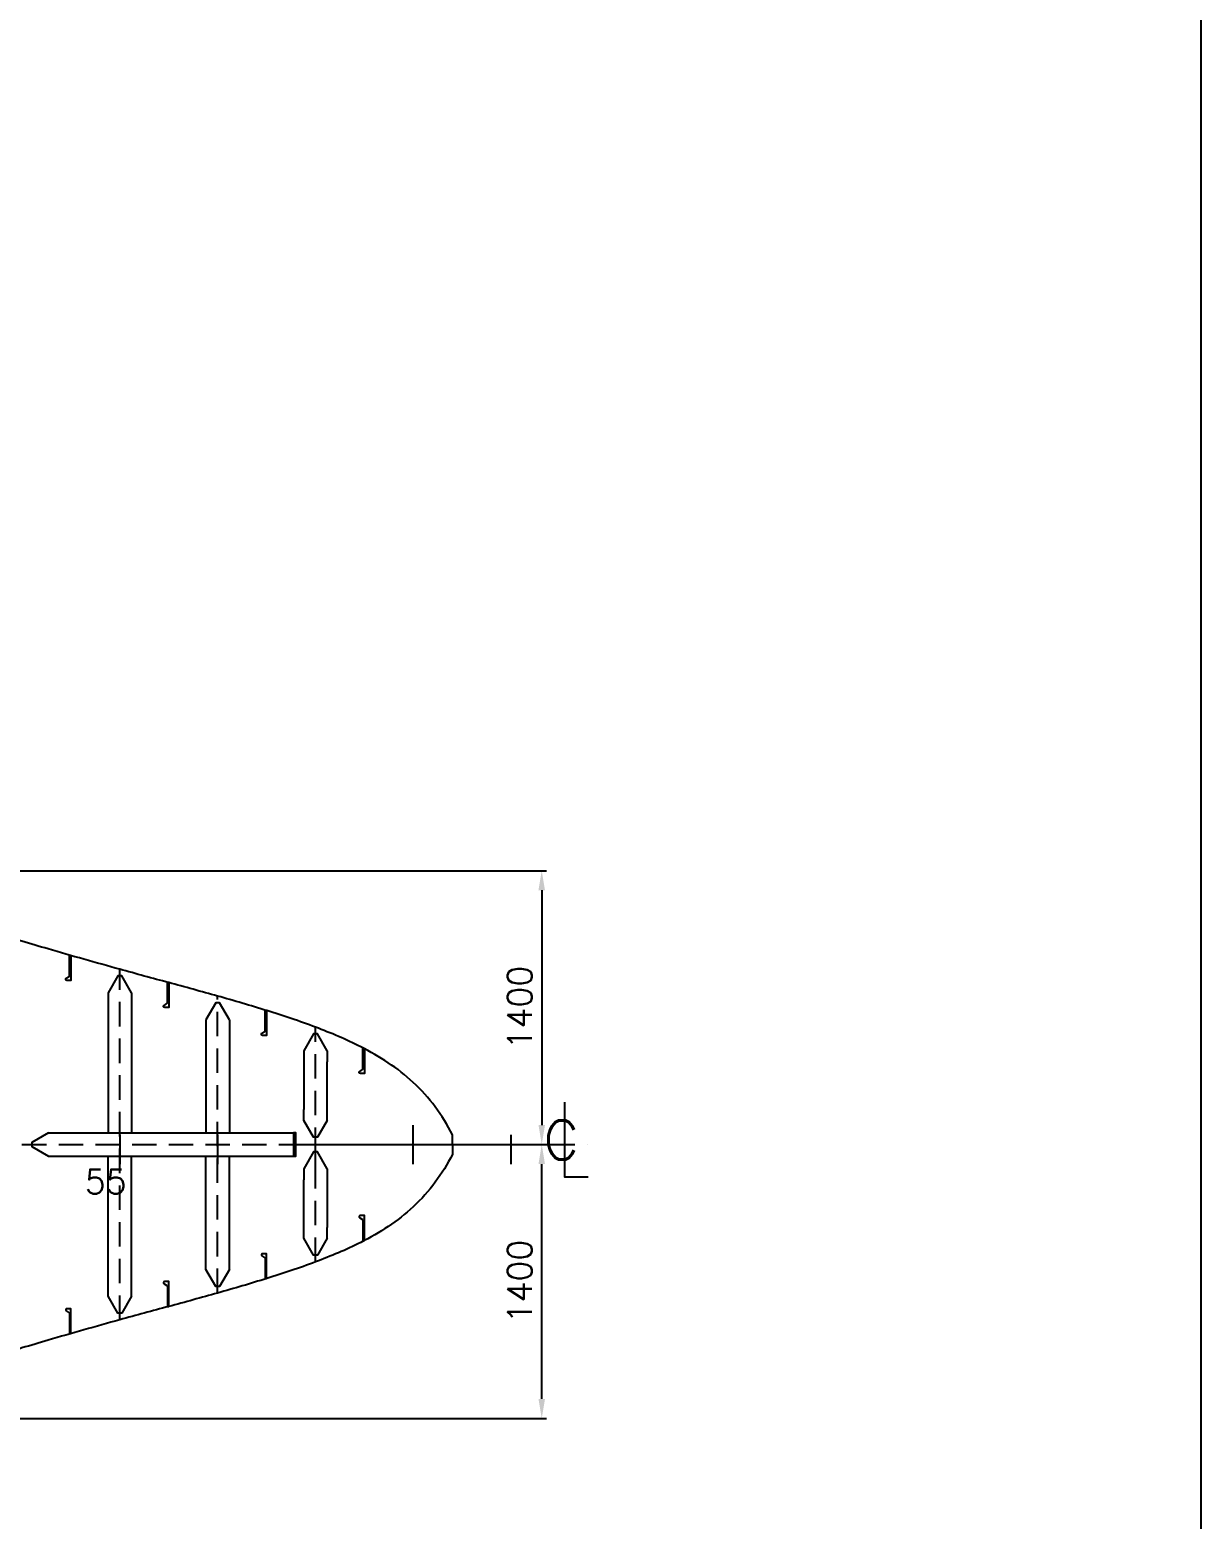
# Model space of a CAD drawing. Extents: x -86245 to 167090, y -69122 to 58950.
# Drawn here: x 34726 to 40714, y 7113 to 14726 of the extents above; entities that cross this region are included whole.
import ezdxf

# ---------------------------------------------------------------- set-up
doc = ezdxf.new("R2010")
doc.units = 0
doc.header["$LTSCALE"] = 250
doc.linetypes.add('CENTER', pattern=[3, 2.5, -0.25, 0, -0.25])
doc.linetypes.add('DASHED', pattern=[0.75, 0.5, -0.25])
doc.layers.get('0').update_dxf_attribs({"linetype": 'CONTINUOUS'})
doc.layers.get('DEFPOINTS').update_dxf_attribs({"linetype": 'CONTINUOUS'})
for name, color, linetype in [('POSNR', 2, 'CONTINUOUS'), ('S0CO1', 1, 'CONTINUOUS'), ('S0CO2', 2, 'CONTINUOUS'), ('S0CO5', 4, 'CONTINUOUS'), ('S0DA2', 2, 'DASHED'), ('S0DA3', 3, 'DASHED'), ('S0TX2', 2, 'CONTINUOUS')]:
    doc.layers.add(name, color=color, linetype=linetype)
doc.styles.add('ROMANS', font='romans.shx', dxfattribs={"height": 125})
doc.dimstyles.get("Standard").update_dxf_attribs({"dimscale": 50, "dimtxt": 125, "dimasz": 2, "dimexe": 0.5, "dimexo": 1, "dimgap": 1, "dimtad": 1, "dimdsep": 46, "dimtxsty": 'ROMANS', "dimcen": 1.5, "dimclrd": 1, "dimclre": 1, "dimclrt": 2, "dimazin": 2, "dimtfac": 1, "dimtmove": 2, "dimatfit": 3, "dimfxl": 1, "dimtvp": 100, "dimtolj": 1, "dimarcsym": 0})

# ---------------------------------------------------------------- blocks, each defined once
blk = doc.blocks.new('A$C775A635E')
at = {"layer": 'S0CO1', "color": 6}
blk.add_lwpolyline([(0, 0), (0, 58450), (-41050, 58450), (-41050, 0)], close=True, dxfattribs=at)
blk = doc.blocks.new('CL-MERKE')
at = {"layer": 'POSNR'}
blk.add_lwpolyline([(0, 190.8), (0, -190.8), (121.1, -190.8)], dxfattribs=at)
at = {"layer": 'POSNR', "style": 'ROMANS'}
blk.add_text('C', height=200, dxfattribs=at).set_placement((-107.1, -102.4))
blk = doc.blocks.new('A$C04B35251')
at = {"layer": 'S0TX2', "color": 2, "linetype": 'Continuous'}
for p, q in [((32500, -100), (32500, 50)), ((33000, -100), (33000, 50)), ((33500, -100), (33500, 50)), ((34500, -100), (34500, 50))]:
    blk.add_line(p, q, dxfattribs=at)
at = {"layer": 'S0TX2', "color": 1, "linetype": 'CENTER'}
blk.add_line((34199.9, 0), (34935.2, 0), dxfattribs=at)
at = {"layer": 'S0CO1'}
blk.add_blockref('CL-MERKE', (34772.4, 25.7), dxfattribs=at)
at = {"layer": 'S0CO1', "color": 2, "linetype": 'ByBlock', "style": 'ROMANS'}
blk.add_text('55', height=125, dxfattribs=at).set_placement((32320.1, -251.6))
blk = doc.blocks.new('snip')
at = {"color": 0, "linetype": 'ByBlock'}
for p, q in [((-75, -150.9), (-75, -220.7)), ((75, -150.9), (75, -220.7))]:
    blk.add_line(p, q, dxfattribs=at)
blk.add_lwpolyline([(75, -150.9), (12.5, -42.7), (-12.5, -42.7), (-75, -150.9)], dxfattribs=at)
blk = doc.blocks.new('*D196')
at = {"layer": 'DEFPOINTS', "color": 0, "linetype": 'ByBlock', "transparency": 16777216}
for p in [(7199.9, 0), (7656.7, 0), (3500, -1400)]:
    blk.add_point(p, dxfattribs=at)
at = {"layer": 'S0CO1', "color": 1, "linetype": 'ByBlock', "lineweight": -2, "transparency": 16777216}
for p, q in [((7249.9, 0), (7681.7, 0)), ((7656.7, -1300), (7656.7, -100)), ((3550, -1400), (7681.7, -1400))]:
    blk.add_line(p, q, dxfattribs=at)
at = {"layer": 'S0CO1', "color": 1, "linetype": 'ByBlock', "transparency": 16777216}
for points in [[(7640, -100), (7673.3, -100), (7656.7, 0)], [(7640, -1300), (7673.3, -1300), (7656.7, -1400)]]:
    blk.add_solid(points, dxfattribs=at)
at = {"layer": 'S0CO1', "color": 2, "linetype": 'ByBlock', "transparency": 16777216, "insert": (7544.2, -700), "char_height": 125, "attachment_point": 5, "rotation": 90, "style": 'ROMANS'}
blk.add_mtext('\\A1;1400', dxfattribs=at)
blk = doc.blocks.new('*D197')
at = {"layer": 'DEFPOINTS', "color": 0, "linetype": 'ByBlock', "transparency": 16777216}
for p in [(3500, 1400), (7199.9, 0), (7656.7, 0)]:
    blk.add_point(p, dxfattribs=at)
at = {"layer": 'S0CO1', "color": 1, "linetype": 'ByBlock', "lineweight": -2, "transparency": 16777216}
for p, q in [((3550, 1400), (7681.7, 1400)), ((7656.7, 1300), (7656.7, 100)), ((7249.9, 0), (7681.7, 0))]:
    blk.add_line(p, q, dxfattribs=at)
at = {"layer": 'S0CO1', "color": 1, "linetype": 'ByBlock', "transparency": 16777216}
for points in [[(7640, 1300), (7673.3, 1300), (7656.7, 1400)], [(7640, 100), (7673.3, 100), (7656.7, 0)]]:
    blk.add_solid(points, dxfattribs=at)
at = {"layer": 'S0CO1', "color": 2, "linetype": 'ByBlock', "transparency": 16777216, "insert": (7544.2, 700), "char_height": 125, "attachment_point": 5, "rotation": 90, "style": 'ROMANS'}
blk.add_mtext('\\A1;1400', dxfattribs=at)
blk = doc.blocks.new('A$C33D50814')
at = {"layer": 'S0CO1', "color": 8}
for p, q in [((5440, 719.313), (5440, 60)), ((5560, 719.313), (5560, 60)), ((5940, 582.244), (5940, 60)), ((6060, 582.244), (6060, 60)), ((6440, 423.282), (6440, 179.625)), ((6560, 179.625), (6560, 423.282)), ((5136.285, 60), (6400, 60)), ((5136.285, -60), (6400, -60)), ((5440, -719.313), (5440, -60)), ((5560, -719.313), (5560, -60)), ((5940, -582.244), (5940, -60)), ((6060, -582.244), (6060, -60)), ((6440, -423.282), (6440, -179.625)), ((6560, -179.625), (6560, -423.282))]:
    blk.add_line(p, q, dxfattribs=at)
at = {"layer": 'S0CO1', "color": 8, "linetype": 'Continuous'}
blk.add_line((7000, -100), (7000, 100), dxfattribs=at)
at = {"layer": 'S0CO1', "color": 8}
blk.add_lwpolyline([(6388, -60), (6400, -60), (6400, 60), (6388, 60)], close=True, dxfattribs=at)
at = {"layer": 'S0CO2', "color": 8}
for points in [[(5250, 966.144), (5250, 838.771), (5229.5, 838.771, -0.76732699), (5226.5, 849.968), (5240.5, 859.494, 0.26794919), (5243, 863.824), (5243, 966.144)], [(5750, 827.721), (5750, 700.348), (5729.5, 700.348, -0.76732699), (5726.5, 711.545), (5740.5, 721.071, 0.26794919), (5743, 725.401), (5743, 827.721)], [(6250, 685.114), (6250, 557.742), (6229.5, 557.742, -0.76732699), (6226.5, 568.938), (6240.5, 578.464, 0.26794919), (6243, 582.794), (6243, 685.114)], [(6750, 490.422), (6750, 363.05), (6729.5, 363.05, -0.76732699), (6726.5, 374.246), (6740.5, 383.772, 0.26794919), (6743, 388.102), (6743, 490.422)], [(6750, -490.422), (6750, -363.05), (6729.5, -363.05, 0.76732699), (6726.5, -374.246), (6740.5, -383.772, -0.26794919), (6743, -388.102), (6743, -490.422)], [(6250, -685.114), (6250, -557.742), (6229.5, -557.742, 0.76732699), (6226.5, -568.938), (6240.5, -578.464, -0.26794919), (6243, -582.794), (6243, -685.114)], [(5750, -827.721), (5750, -700.348), (5729.5, -700.348, 0.76732699), (5726.5, -711.545), (5740.5, -721.071, -0.26794919), (5743, -725.401), (5743, -827.721)], [(5250, -966.144), (5250, -838.771), (5229.5, -838.771, 0.76732699), (5226.5, -849.968), (5240.5, -859.494, -0.26794919), (5243, -863.824), (5243, -966.144)]]:
    blk.add_lwpolyline(points, format="xyb", close=True, dxfattribs=at)
at = {"layer": 'S0CO5', "color": 8}
blk.add_line((6400, 0), (7199.926, 0), dxfattribs=at)
at = {"layer": 'S0CO5', "color": 8, "flags": 128}
for points in [[(7199.926, 0), (7199.926, 50, 0.090885), (7000, 317.598, 0.040936), (6872.084, 418.119, 0.028417), (6731.506, 500, 0.017782), (6617.146, 553.149, 0.010105), (6500, 599.84, 0.015065), (6251.678, 684.598, 0.006036), (6000, 758.802, 0.002827), (5750.098, 827.694, -0.001385), (5500, 895.871, -0.001835), (5316.471, 947.181, -0.002307), (5133.365, 1000, -0.00167), (5000, 1039.625, -0.00038838), (4967.333, 1049.475, -0.00038838)], [(7199.926, 0), (7199.926, -50, -0.090885), (7000, -317.598, -0.040936), (6872.084, -418.119, -0.028417), (6731.506, -500, -0.017782), (6617.146, -553.149, -0.010105), (6500, -599.84, -0.015065), (6251.678, -684.598, -0.006036), (6000, -758.802, -0.002827), (5750.098, -827.694, 0.001385), (5500, -895.871, 0.001835), (5316.471, -947.181, 0.002307), (5133.365, -1000, 0.00167), (5000, -1039.625, 0.00038838), (4967.333, -1049.475, 0.00038838)]]:
    blk.add_lwpolyline(points, format="xyb", dxfattribs=at)
at = {"layer": 'S0DA2', "color": 8}
for p, q in [((5500, -895.871), (5500, 895.871)), ((6000, -758.802), (6000, 758.802)), ((6500, -599.84), (6500, 599.84))]:
    blk.add_line(p, q, dxfattribs=at)
at = {"layer": 'S0DA3', "color": 8}
blk.add_line((3500, 0), (6400, 0), dxfattribs=at)
at = {"layer": 'S0CO1', "color": 8, "xscale": 0.8, "yscale": 0.8, "zscale": 0.8}
for p in [(5500, 895.871), (6000, 758.802), (6500, 599.84), (6500, -3.067)]:
    blk.add_blockref('snip', p, dxfattribs=at)
at = {"layer": 'S0CO1', "color": 8, "yscale": 0.8, "zscale": 0.8}
for p, xscale, rotation in [((6500, 3.067), -0.8, 180), ((5015.552, 0), 0.8, 90), ((6500, -599.84), -0.8, 180), ((6000, -758.802), -0.8, 180), ((5500, -895.871), -0.8, 180)]:
    blk.add_blockref('snip', p, dxfattribs=dict(at, xscale=xscale, rotation=rotation))
at = {"layer": 'S0CO1', "color": 8, "linetype": 'ByBlock'}
for p1, angle, picture, middle in [((3500, 1400), 90, '*D197', (7544.171, 700)), ((3500, -1400), 270, '*D196', (7544.171, -700))]:
    dim = blk.add_linear_dim(base=(7656.671, 0), p1=p1, p2=(7199.926, 0), angle=angle, dimstyle='STANDARD', override={"dimfxl": 100}, dxfattribs=at)
    dim.commit()
    dim.dimension.update_dxf_attribs({"geometry": picture, "text_midpoint": middle})

msp = doc.modelspace()

# ---------------------------------------------------------------- block references
at = {"layer": 'S0CO1', "linetype": 'ByBlock'}
for name, p in [('A$C775A635E', (40713.595, 0)), ('A$C04B35251', (2687.057, 9028.113))]:
    msp.add_blockref(name, p, dxfattribs=at)
at = {"layer": 'S0CO1'}
msp.add_blockref('A$C33D50814', (29686.057, 9028.113), dxfattribs=at)

doc.saveas('drawing.dxf')
